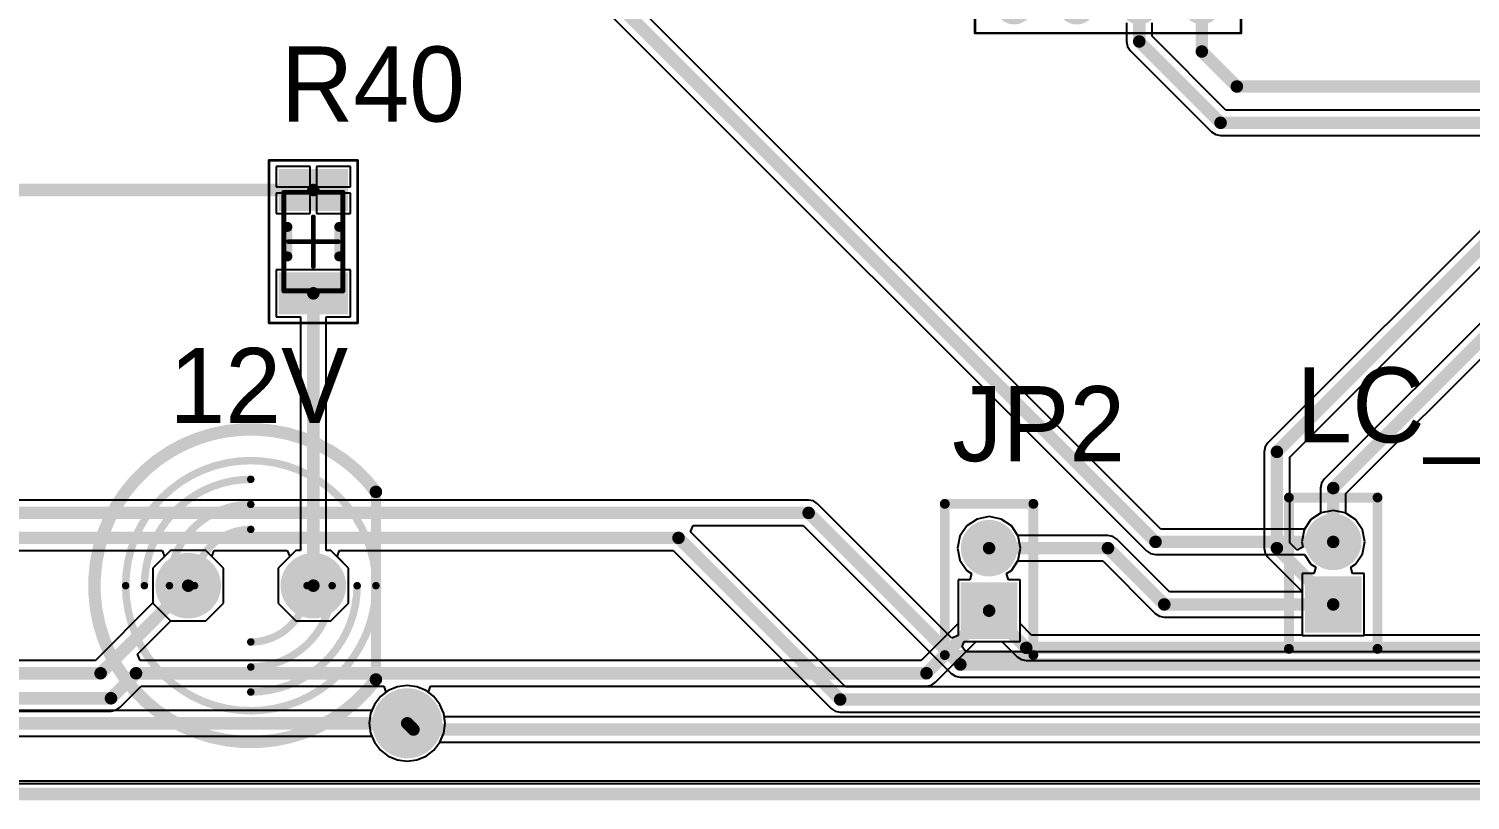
# Model space of a CAD drawing. Header units: millimetres. Extents: x 2.5 to 14.5, y 1.2 to 4.8.
# Drawn here: x 4.083 to 5.234, y 1.344 to 1.96 of the extents above; entities that cross this region are included whole.
import ezdxf

# ---------------------------------------------------------------- set-up
doc = ezdxf.new("R2010")
doc.units = ezdxf.units.MM
doc.header["$MEASUREMENT"] = 0
for name, color, linetype in [('BottomLayer', 5, 'Continuous'), ('BottomSolder', 6, 'Continuous'), ('ConnectLayer', 7, 'Continuous'), ('Mechanical13', 56, 'Continuous'), ('Mechanical15', 56, 'Continuous'), ('Mechanical22', 56, 'Continuous'), ('Mechanical8', 56, 'Continuous'), ('MultiLayer', 9, 'Continuous'), ('PadHoleLayer', 156, 'Continuous'), ('TopLayer', 1, 'Continuous'), ('TopOverlay', 2, 'Continuous'), ('TopPaste', 8, 'Continuous'), ('TopSolder', 216, 'Continuous'), ('ViaHoleLayer', 16, 'Continuous')]:
    doc.layers.add(name, color=color, linetype=linetype)

# ---------------------------------------------------------------- blocks, each defined once
blk = doc.blocks.new('RESC_0805_2012_61')
at = {"layer": 'Mechanical13', "const_width": 0.00394}
for points in [[(-0.0394, -0.0236), (-0.0394, 0.0236)], [(0.0394, 0.0236), (-0.0394, 0.0236)], [(0.0394, -0.0236), (0.0394, 0.0236)], [(0.0394, -0.0236), (-0.0394, -0.0236)]]:
    blk.add_lwpolyline(points, dxfattribs=at)
at = {"layer": 'Mechanical13', "const_width": 0.00197}
for points in [[(-0.0404, 0.0236, 1), (-0.0384, 0.0236, 1)], [(-0.0404, 0.0236, 1), (-0.0384, 0.0236, 1)], [(0.0384, 0.0236, 1), (0.0404, 0.0236, 1)], [(0.0384, 0.0236, 1), (0.0404, 0.0236, 1)], [(-0.0404, -0.0236, 1), (-0.0384, -0.0236, 1)], [(-0.0404, -0.0236, 1), (-0.0384, -0.0236, 1)], [(0.0384, -0.0236, 1), (0.0404, -0.0236, 1)], [(0.0384, -0.0236, 1), (0.0404, -0.0236, 1)]]:
    blk.add_lwpolyline(points, format="xyb", close=True, dxfattribs=at)
at = {"layer": 'Mechanical15'}
for points, const_width in [([(-0.065, -0.0354), (-0.065, 0.0354)], 0.00197), ([(0.065, 0.0354), (-0.065, 0.0354)], 0.00197), ([(0.065, -0.0354), (0.065, 0.0354)], 0.00197), ([(0, -0.0197), (0, 0.0197)], 0.00394), ([(0.0197, 0), (-0.0197, 0)], 0.00394), ([(0.065, -0.0354), (-0.065, -0.0354)], 0.00197)]:
    blk.add_lwpolyline(points, dxfattribs=dict(at, const_width=const_width))
for points, const_width in [([(-0.0655, 0.0354, 1), (-0.0645, 0.0354, 1)], 0.000984), ([(-0.0655, 0.0354, 1), (-0.0645, 0.0354, 1)], 0.000984), ([(0.0645, 0.0354, 1), (0.0655, 0.0354, 1)], 0.000984), ([(0.0645, 0.0354, 1), (0.0655, 0.0354, 1)], 0.000984), ([(-0.001, 0.0197, 1), (0.001, 0.0197, 1)], 0.00197), ([(-0.0207, 0, 1), (-0.0187, 0, 1)], 0.00197), ([(0.0187, 0, 1), (0.0207, 0, 1)], 0.00197), ([(-0.001, -0.0197, 1), (0.001, -0.0197, 1)], 0.00197), ([(-0.0655, -0.0354, 1), (-0.0645, -0.0354, 1)], 0.000984), ([(-0.0655, -0.0354, 1), (-0.0645, -0.0354, 1)], 0.000984), ([(0.0645, -0.0354, 1), (0.0655, -0.0354, 1)], 0.000984), ([(0.0645, -0.0354, 1), (0.0655, -0.0354, 1)], 0.000984)]:
    blk.add_lwpolyline(points, format="xyb", close=True, dxfattribs=dict(at, const_width=const_width))
at = {"layer": 'TopLayer'}
for points in [[(-0.0276, -0.0246), (-0.0276, 0.0246), (-0.0551, -0.0246), (-0.0551, 0.0246)], [(0.0551, -0.0246), (0.0551, 0.0246), (0.0276, -0.0246), (0.0276, 0.0246)]]:
    blk.add_solid(points, dxfattribs=at)
at = {"layer": 'TopOverlay', "const_width": 0.00787}
for points in [[(0.0118, 0.0207), (-0.0118, 0.0207)], [(0.0118, -0.0207), (-0.0118, -0.0207)]]:
    blk.add_lwpolyline(points, dxfattribs=at)
at = {"layer": 'TopOverlay', "const_width": 0.00394}
for points in [[(-0.0138, 0.0207, 1), (-0.0098, 0.0207, 1)], [(0.0098, 0.0207, 1), (0.0138, 0.0207, 1)], [(-0.0138, -0.0207, 1), (-0.0098, -0.0207, 1)], [(0.0098, -0.0207, 1), (0.0138, -0.0207, 1)]]:
    blk.add_lwpolyline(points, format="xyb", close=True, dxfattribs=at)
at = {"layer": 'TopPaste'}
for points in [[(-0.0276, -0.0246), (-0.0276, 0.0246), (-0.0551, -0.0246), (-0.0551, 0.0246)], [(0.0551, -0.0246), (0.0551, 0.0246), (0.0276, -0.0246), (0.0276, 0.0246)]]:
    blk.add_solid(points, dxfattribs=at)
at = {"layer": 'TopSolder'}
for points in [[(-0.0246, -0.0276), (-0.0246, 0.0276), (-0.0581, -0.0276), (-0.0581, 0.0276)], [(0.0581, -0.0276), (0.0581, 0.0276), (0.0246, -0.0276), (0.0246, 0.0276)]]:
    blk.add_solid(points, dxfattribs=at)
blk = doc.blocks.new('LED5MM_109')
at = {"layer": 'BottomLayer', "const_width": 0.0232}
for points in [[(-0.0616, 0, 1), (-0.0384, 0, 1)], [(0.0384, 0, 1), (0.0616, 0, 1)]]:
    blk.add_lwpolyline(points, format="xyb", close=True, dxfattribs=at)
at = {"layer": 'BottomSolder', "const_width": 0.0262}
for points in [[(-0.0631, 0, 1), (-0.0369, 0, 1)], [(0.0369, 0, 1), (0.0631, 0, 1)]]:
    blk.add_lwpolyline(points, format="xyb", close=True, dxfattribs=at)
at = {"layer": 'Mechanical22', "const_width": 0.01}
blk.add_lwpolyline([(0.1, -0.075, -3), (0.1, 0.075)], format="xyb", dxfattribs=at)
at = {"layer": 'Mechanical22'}
for points, const_width in [([(0.1, 0, 1), (-0.1, 0, 1)], 0.006), ([(0.0975, 0.075, 1), (0.1025, 0.075, 1)], 0.005), ([(0.098, 0.075, 1), (0.102, 0.075, 1)], 0.004), ([(-0.1015, 0, 1), (-0.0985, 0, 1)], 0.003), ([(0.0985, 0, 1), (0.1015, 0, 1)], 0.003), ([(0.0975, -0.075, 1), (0.1025, -0.075, 1)], 0.005), ([(0.098, -0.075, 1), (0.102, -0.075, 1)], 0.004)]:
    blk.add_lwpolyline(points, format="xyb", close=True, dxfattribs=dict(at, const_width=const_width))
at = {"layer": 'Mechanical22', "const_width": 0.008}
blk.add_lwpolyline([(0.1, -0.075), (0.1, 0.075)], dxfattribs=at)
at = {"layer": 'Mechanical8', "const_width": 0.006}
for points in [[(-0.085, 0, -0.414214), (0, 0.085)], [(-0.065, 0, -0.414214), (0, 0.065)], [(-0.045, 0, -0.414214), (0, 0.045)], [(0.085, 0, -0.414214), (0, -0.085)], [(0.065, 0, -0.414214), (0, -0.065)], [(0.045, 0, -0.414214), (0, -0.045)]]:
    blk.add_lwpolyline(points, format="xyb", dxfattribs=at)
at = {"layer": 'Mechanical8', "const_width": 0.003}
for points in [[(-0.0015, 0.085, 1), (0.0015, 0.085, 1)], [(-0.0015, 0.065, 1), (0.0015, 0.065, 1)], [(-0.0015, 0.045, 1), (0.0015, 0.045, 1)], [(-0.0865, 0, 1), (-0.0835, 0, 1)], [(-0.0665, 0, 1), (-0.0635, 0, 1)], [(-0.0465, 0, 1), (-0.0435, 0, 1)], [(0.0435, 0, 1), (0.0465, 0, 1)], [(0.0635, 0, 1), (0.0665, 0, 1)], [(0.0835, 0, 1), (0.0865, 0, 1)], [(-0.0015, -0.045, 1), (0.0015, -0.045, 1)], [(-0.0015, -0.065, 1), (0.0015, -0.065, 1)], [(-0.0015, -0.085, 1), (0.0015, -0.085, 1)]]:
    blk.add_lwpolyline(points, format="xyb", close=True, dxfattribs=at)
at = {"layer": 'PadHoleLayer', "const_width": 0.016}
for points in [[(-0.058, 0, 1), (-0.042, 0, 1)], [(0.042, 0, 1), (0.058, 0, 1)]]:
    blk.add_lwpolyline(points, format="xyb", close=True, dxfattribs=at)
at = {"layer": 'TopLayer', "const_width": 0.0232}
for points in [[(-0.0616, 0, 1), (-0.0384, 0, 1)], [(0.0384, 0, 1), (0.0616, 0, 1)]]:
    blk.add_lwpolyline(points, format="xyb", close=True, dxfattribs=at)
at = {"layer": 'TopSolder', "const_width": 0.0262}
for points in [[(-0.0631, 0, 1), (-0.0369, 0, 1)], [(0.0369, 0, 1), (0.0631, 0, 1)]]:
    blk.add_lwpolyline(points, format="xyb", close=True, dxfattribs=at)
blk = doc.blocks.new('MHDR1X2_118')
at = {"layer": 'BottomLayer', "const_width": 0.0197}
blk.add_lwpolyline([(0.0402, 0, 1), (0.0598, 0, 1)], format="xyb", close=True, dxfattribs=at)
at = {"layer": 'BottomLayer'}
blk.add_solid([(-0.0197, -0.0197), (0.0197, -0.0197), (-0.0197, 0.0197), (0.0197, 0.0197)], dxfattribs=at)
at = {"layer": 'BottomSolder', "const_width": 0.0226}
blk.add_lwpolyline([(0.0387, 0, 1), (0.0613, 0, 1)], format="xyb", close=True, dxfattribs=at)
at = {"layer": 'BottomSolder'}
blk.add_solid([(-0.0226, -0.0226), (0.0226, -0.0226), (-0.0226, 0.0226), (0.0226, 0.0226)], dxfattribs=at)
at = {"layer": 'MultiLayer', "const_width": 0.0197}
blk.add_lwpolyline([(0.0402, 0, 1), (0.0598, 0, 1)], format="xyb", close=True, dxfattribs=at)
at = {"layer": 'MultiLayer'}
blk.add_solid([(-0.0197, -0.0197), (0.0197, -0.0197), (-0.0197, 0.0197), (0.0197, 0.0197)], dxfattribs=at)
at = {"layer": 'PadHoleLayer', "const_width": 0.0118}
for points in [[(-0.0059, 0, 1), (0.0059, 0, 1)], [(0.0441, 0, 1), (0.0559, 0, 1)]]:
    blk.add_lwpolyline(points, format="xyb", close=True, dxfattribs=at)
at = {"layer": 'TopLayer', "const_width": 0.0197}
blk.add_lwpolyline([(0.0402, 0, 1), (0.0598, 0, 1)], format="xyb", close=True, dxfattribs=at)
at = {"layer": 'TopLayer'}
blk.add_solid([(-0.0197, -0.0197), (0.0197, -0.0197), (-0.0197, 0.0197), (0.0197, 0.0197)], dxfattribs=at)
at = {"layer": 'TopOverlay', "const_width": 0.00787}
for points in [[(-0.0354, 0.0354), (0.0854, 0.0354)], [(-0.0354, 0.0354), (-0.0354, -0.0354)], [(0.0854, 0.0354), (0.0854, -0.0354)], [(-0.0354, -0.0354), (0.0854, -0.0354)]]:
    blk.add_lwpolyline(points, dxfattribs=at)
at = {"layer": 'TopOverlay', "const_width": 0.00394}
for points in [[(-0.0374, 0.0354, 1), (-0.0335, 0.0354, 1)], [(-0.0374, 0.0354, 1), (-0.0335, 0.0354, 1)], [(0.0835, 0.0354, 1), (0.0874, 0.0354, 1)], [(0.0835, 0.0354, 1), (0.0874, 0.0354, 1)], [(-0.0374, -0.0354, 1), (-0.0335, -0.0354, 1)], [(-0.0374, -0.0354, 1), (-0.0335, -0.0354, 1)], [(0.0835, -0.0354, 1), (0.0874, -0.0354, 1)], [(0.0835, -0.0354, 1), (0.0874, -0.0354, 1)]]:
    blk.add_lwpolyline(points, format="xyb", close=True, dxfattribs=at)
at = {"layer": 'TopSolder', "const_width": 0.0226}
blk.add_lwpolyline([(0.0387, 0, 1), (0.0613, 0, 1)], format="xyb", close=True, dxfattribs=at)
at = {"layer": 'TopSolder'}
blk.add_solid([(-0.0226, -0.0226), (0.0226, -0.0226), (-0.0226, 0.0226), (0.0226, 0.0226)], dxfattribs=at)
blk = doc.blocks.new('MHDR1X2_122')
at = {"layer": 'BottomLayer', "const_width": 0.0197}
blk.add_lwpolyline([(0.0402, 0, 1), (0.0598, 0, 1)], format="xyb", close=True, dxfattribs=at)
at = {"layer": 'BottomLayer'}
blk.add_solid([(-0.0197, -0.0197), (0.0197, -0.0197), (-0.0197, 0.0197), (0.0197, 0.0197)], dxfattribs=at)
at = {"layer": 'BottomSolder', "const_width": 0.0226}
blk.add_lwpolyline([(0.0387, 0, 1), (0.0613, 0, 1)], format="xyb", close=True, dxfattribs=at)
at = {"layer": 'BottomSolder'}
blk.add_solid([(-0.0226, -0.0226), (0.0226, -0.0226), (-0.0226, 0.0226), (0.0226, 0.0226)], dxfattribs=at)
at = {"layer": 'MultiLayer', "const_width": 0.0197}
blk.add_lwpolyline([(0.0402, 0, 1), (0.0598, 0, 1)], format="xyb", close=True, dxfattribs=at)
at = {"layer": 'MultiLayer'}
blk.add_solid([(-0.0197, -0.0197), (0.0197, -0.0197), (-0.0197, 0.0197), (0.0197, 0.0197)], dxfattribs=at)
at = {"layer": 'PadHoleLayer', "const_width": 0.0118}
for points in [[(-0.0059, 0, 1), (0.0059, 0, 1)], [(0.0441, 0, 1), (0.0559, 0, 1)]]:
    blk.add_lwpolyline(points, format="xyb", close=True, dxfattribs=at)
at = {"layer": 'TopLayer', "const_width": 0.0197}
blk.add_lwpolyline([(0.0402, 0, 1), (0.0598, 0, 1)], format="xyb", close=True, dxfattribs=at)
at = {"layer": 'TopLayer'}
blk.add_solid([(-0.0197, -0.0197), (0.0197, -0.0197), (-0.0197, 0.0197), (0.0197, 0.0197)], dxfattribs=at)
at = {"layer": 'TopOverlay', "const_width": 0.00787}
for points in [[(-0.0354, 0.0354), (0.0854, 0.0354)], [(-0.0354, 0.0354), (-0.0354, -0.0354)], [(0.0854, 0.0354), (0.0854, -0.0354)], [(-0.0354, -0.0354), (0.0854, -0.0354)]]:
    blk.add_lwpolyline(points, dxfattribs=at)
at = {"layer": 'TopOverlay', "const_width": 0.00394}
for points in [[(-0.0374, 0.0354, 1), (-0.0335, 0.0354, 1)], [(-0.0374, 0.0354, 1), (-0.0335, 0.0354, 1)], [(0.0835, 0.0354, 1), (0.0874, 0.0354, 1)], [(0.0835, 0.0354, 1), (0.0874, 0.0354, 1)], [(-0.0374, -0.0354, 1), (-0.0335, -0.0354, 1)], [(-0.0374, -0.0354, 1), (-0.0335, -0.0354, 1)], [(0.0835, -0.0354, 1), (0.0874, -0.0354, 1)], [(0.0835, -0.0354, 1), (0.0874, -0.0354, 1)]]:
    blk.add_lwpolyline(points, format="xyb", close=True, dxfattribs=at)
at = {"layer": 'TopSolder', "const_width": 0.0226}
blk.add_lwpolyline([(0.0387, 0, 1), (0.0613, 0, 1)], format="xyb", close=True, dxfattribs=at)
at = {"layer": 'TopSolder'}
blk.add_solid([(-0.0226, -0.0226), (0.0226, -0.0226), (-0.0226, 0.0226), (0.0226, 0.0226)], dxfattribs=at)
blk = doc.blocks.new('SOIC127P1030X265_8N_132')
at = {"layer": 'Mechanical13', "const_width": 0.00394}
for points in [[(-0.0768, 0.0965), (-0.0768, -0.0965)], [(-0.0768, 0.0965), (0.0768, 0.0965)], [(0.0768, 0.0965), (0.0768, -0.0965)], [(-0.0768, -0.0965), (0.0768, -0.0965)]]:
    blk.add_lwpolyline(points, dxfattribs=at)
at = {"layer": 'Mechanical13'}
for points, const_width in [([(-0.0778, 0.0965, 1), (-0.0758, 0.0965, 1)], 0.00197), ([(-0.0778, 0.0965, 1), (-0.0758, 0.0965, 1)], 0.00197), ([(0.0758, 0.0965, 1), (0.0778, 0.0965, 1)], 0.00197), ([(0.0758, 0.0965, 1), (0.0778, 0.0965, 1)], 0.00197), ([(-0.0217, 0.061, 1), (-0.061, 0.061, 1)], 0.00394), ([(-0.062, 0.061, 1), (-0.06, 0.061, 1)], 0.00197), ([(-0.0226, 0.061, 1), (-0.0207, 0.061, 1)], 0.00197), ([(-0.0778, -0.0965, 1), (-0.0758, -0.0965, 1)], 0.00197), ([(-0.0778, -0.0965, 1), (-0.0758, -0.0965, 1)], 0.00197), ([(0.0758, -0.0965, 1), (0.0778, -0.0965, 1)], 0.00197), ([(0.0758, -0.0965, 1), (0.0778, -0.0965, 1)], 0.00197)]:
    blk.add_lwpolyline(points, format="xyb", close=True, dxfattribs=dict(at, const_width=const_width))
at = {"layer": 'Mechanical15'}
for points, const_width in [([(-0.2333, 0.1063), (-0.2333, -0.1063)], 0.00197), ([(-0.2333, 0.1063), (0.2333, 0.1063)], 0.00197), ([(0.2333, 0.1063), (0.2333, -0.1063)], 0.00197), ([(0, 0.0197), (0, -0.0197)], 0.00394), ([(-0.0197, 0), (0.0197, 0)], 0.00394), ([(-0.2333, -0.1063), (0.2333, -0.1063)], 0.00197)]:
    blk.add_lwpolyline(points, dxfattribs=dict(at, const_width=const_width))
for points, const_width in [([(-0.2338, 0.1063, 1), (-0.2328, 0.1063, 1)], 0.000984), ([(-0.2338, 0.1063, 1), (-0.2328, 0.1063, 1)], 0.000984), ([(0.2328, 0.1063, 1), (0.2338, 0.1063, 1)], 0.000984), ([(0.2328, 0.1063, 1), (0.2338, 0.1063, 1)], 0.000984), ([(-0.001, 0.0197, 1), (0.001, 0.0197, 1)], 0.00197), ([(-0.0207, 0, 1), (-0.0187, 0, 1)], 0.00197), ([(0.0187, 0, 1), (0.0207, 0, 1)], 0.00197), ([(-0.001, -0.0197, 1), (0.001, -0.0197, 1)], 0.00197), ([(-0.2338, -0.1063, 1), (-0.2328, -0.1063, 1)], 0.000984), ([(-0.2338, -0.1063, 1), (-0.2328, -0.1063, 1)], 0.000984), ([(0.2328, -0.1063, 1), (0.2338, -0.1063, 1)], 0.000984), ([(0.2328, -0.1063, 1), (0.2338, -0.1063, 1)], 0.000984)]:
    blk.add_lwpolyline(points, format="xyb", close=True, dxfattribs=dict(at, const_width=const_width))
at = {"layer": 'TopLayer', "const_width": 0.0236}
for points in [[(-0.2116, 0.075), (-0.1447, 0.075)], [(0.1447, 0.075), (0.2116, 0.075)], [(-0.2116, 0.025), (-0.1447, 0.025)], [(0.1447, 0.025), (0.2116, 0.025)], [(-0.2116, -0.025), (-0.1447, -0.025)], [(0.1447, -0.025), (0.2116, -0.025)], [(-0.2116, -0.075), (-0.1447, -0.075)], [(0.1447, -0.075), (0.2116, -0.075)]]:
    blk.add_lwpolyline(points, dxfattribs=at)
at = {"layer": 'TopLayer', "const_width": 0.0118}
for points in [[(-0.2175, 0.075, 1), (-0.2057, 0.075, 1)], [(-0.1506, 0.075, 1), (-0.1388, 0.075, 1)], [(0.1388, 0.075, 1), (0.1506, 0.075, 1)], [(0.2057, 0.075, 1), (0.2175, 0.075, 1)], [(-0.2175, 0.025, 1), (-0.2057, 0.025, 1)], [(-0.1506, 0.025, 1), (-0.1388, 0.025, 1)], [(0.1388, 0.025, 1), (0.1506, 0.025, 1)], [(0.2057, 0.025, 1), (0.2175, 0.025, 1)], [(-0.2175, -0.025, 1), (-0.2057, -0.025, 1)], [(-0.1506, -0.025, 1), (-0.1388, -0.025, 1)], [(0.1388, -0.025, 1), (0.1506, -0.025, 1)], [(0.2057, -0.025, 1), (0.2175, -0.025, 1)], [(-0.2175, -0.075, 1), (-0.2057, -0.075, 1)], [(-0.1506, -0.075, 1), (-0.1388, -0.075, 1)], [(0.1388, -0.075, 1), (0.1506, -0.075, 1)], [(0.2057, -0.075, 1), (0.2175, -0.075, 1)]]:
    blk.add_lwpolyline(points, format="xyb", close=True, dxfattribs=at)
at = {"layer": 'TopOverlay'}
for points, const_width in [([(-0.1732, 0.1085, 1), (-0.1831, 0.1085, 1)], 0.00984), ([(-0.1855, 0.1085, 1), (-0.1806, 0.1085, 1)], 0.00492), ([(-0.1757, 0.1085, 1), (-0.1708, 0.1085, 1)], 0.00492), ([(-0.1191, 0.0965, 1), (-0.1152, 0.0965, 1)], 0.00394), ([(-0.1191, 0.0965, 1), (-0.1152, 0.0965, 1)], 0.00394), ([(0.1152, 0.0965, 1), (0.1191, 0.0965, 1)], 0.00394), ([(0.1152, 0.0965, 1), (0.1191, 0.0965, 1)], 0.00394), ([(-0.0659, 0.0571, 1), (-0.0896, 0.0571, 1)], 0.0236), ([(-0.0955, 0.0571, 1), (-0.0837, 0.0571, 1)], 0.0118), ([(-0.0719, 0.0571, 1), (-0.06, 0.0571, 1)], 0.0118), ([(-0.1191, -0.0965, 1), (-0.1152, -0.0965, 1)], 0.00394), ([(-0.1191, -0.0965, 1), (-0.1152, -0.0965, 1)], 0.00394), ([(0.1152, -0.0965, 1), (0.1191, -0.0965, 1)], 0.00394), ([(0.1152, -0.0965, 1), (0.1191, -0.0965, 1)], 0.00394)]:
    blk.add_lwpolyline(points, format="xyb", close=True, dxfattribs=dict(at, const_width=const_width))
at = {"layer": 'TopOverlay', "const_width": 0.00787}
for points in [[(-0.1171, 0.0965), (-0.1171, -0.0965)], [(-0.1171, 0.0965), (0.1171, 0.0965)], [(0.1171, 0.0965), (0.1171, -0.0965)], [(-0.1171, -0.0965), (0.1171, -0.0965)]]:
    blk.add_lwpolyline(points, dxfattribs=at)
at = {"layer": 'TopPaste', "const_width": 0.0236}
for points in [[(-0.2116, 0.075), (-0.1447, 0.075)], [(0.1447, 0.075), (0.2116, 0.075)], [(-0.2116, 0.025), (-0.1447, 0.025)], [(0.1447, 0.025), (0.2116, 0.025)], [(-0.2116, -0.025), (-0.1447, -0.025)], [(0.1447, -0.025), (0.2116, -0.025)], [(-0.2116, -0.075), (-0.1447, -0.075)], [(0.1447, -0.075), (0.2116, -0.075)]]:
    blk.add_lwpolyline(points, dxfattribs=at)
at = {"layer": 'TopPaste', "const_width": 0.0118}
for points in [[(-0.2175, 0.075, 1), (-0.2057, 0.075, 1)], [(-0.1506, 0.075, 1), (-0.1388, 0.075, 1)], [(0.1388, 0.075, 1), (0.1506, 0.075, 1)], [(0.2057, 0.075, 1), (0.2175, 0.075, 1)], [(-0.2175, 0.025, 1), (-0.2057, 0.025, 1)], [(-0.1506, 0.025, 1), (-0.1388, 0.025, 1)], [(0.1388, 0.025, 1), (0.1506, 0.025, 1)], [(0.2057, 0.025, 1), (0.2175, 0.025, 1)], [(-0.2175, -0.025, 1), (-0.2057, -0.025, 1)], [(-0.1506, -0.025, 1), (-0.1388, -0.025, 1)], [(0.1388, -0.025, 1), (0.1506, -0.025, 1)], [(0.2057, -0.025, 1), (0.2175, -0.025, 1)], [(-0.2175, -0.075, 1), (-0.2057, -0.075, 1)], [(-0.1506, -0.075, 1), (-0.1388, -0.075, 1)], [(0.1388, -0.075, 1), (0.1506, -0.075, 1)], [(0.2057, -0.075, 1), (0.2175, -0.075, 1)]]:
    blk.add_lwpolyline(points, format="xyb", close=True, dxfattribs=at)
at = {"layer": 'TopSolder', "const_width": 0.0295}
for points in [[(-0.2116, 0.075), (-0.1447, 0.075)], [(0.1447, 0.075), (0.2116, 0.075)], [(-0.2116, 0.025), (-0.1447, 0.025)], [(0.1447, 0.025), (0.2116, 0.025)], [(-0.2116, -0.025), (-0.1447, -0.025)], [(0.1447, -0.025), (0.2116, -0.025)], [(-0.2116, -0.075), (-0.1447, -0.075)], [(0.1447, -0.075), (0.2116, -0.075)]]:
    blk.add_lwpolyline(points, dxfattribs=at)
at = {"layer": 'TopSolder', "const_width": 0.0148}
for points in [[(-0.219, 0.075, 1), (-0.2042, 0.075, 1)], [(-0.1521, 0.075, 1), (-0.1373, 0.075, 1)], [(0.1373, 0.075, 1), (0.1521, 0.075, 1)], [(0.2042, 0.075, 1), (0.219, 0.075, 1)], [(-0.219, 0.025, 1), (-0.2042, 0.025, 1)], [(-0.1521, 0.025, 1), (-0.1373, 0.025, 1)], [(0.1373, 0.025, 1), (0.1521, 0.025, 1)], [(0.2042, 0.025, 1), (0.219, 0.025, 1)], [(-0.219, -0.025, 1), (-0.2042, -0.025, 1)], [(-0.1521, -0.025, 1), (-0.1373, -0.025, 1)], [(0.1373, -0.025, 1), (0.1521, -0.025, 1)], [(0.2042, -0.025, 1), (0.219, -0.025, 1)], [(-0.219, -0.075, 1), (-0.2042, -0.075, 1)], [(-0.1521, -0.075, 1), (-0.1373, -0.075, 1)], [(0.1373, -0.075, 1), (0.1521, -0.075, 1)], [(0.2042, -0.075, 1), (0.219, -0.075, 1)]]:
    blk.add_lwpolyline(points, format="xyb", close=True, dxfattribs=at)

msp = doc.modelspace()

# ---------------------------------------------------------------- linework, layer by layer
at = {"layer": 'BottomLayer', "const_width": 0.01}
for points in [[(5.08, 1.622), (5.412, 1.954)], [(5.125, 1.593), (5.452, 1.92)], [(5.08, 1.545), (5.08, 1.622)], [(5.125, 1.55), (5.125, 1.593)], [(3.5749, 1.5732), (4.7058, 1.5732)], [(4.7058, 1.5732), (4.827, 1.452)], [(3.8383, 1.5532), (4.6018, 1.5532)], [(4.6018, 1.5532), (4.731, 1.424)], [(5.08, 1.545), (5.125, 1.5)], [(4.827, 1.452), (7.069, 1.452)], [(4.731, 1.424), (10.223, 1.424)], [(3.9733, 1.405), (4.385, 1.405)]]:
    msp.add_lwpolyline(points, dxfattribs=at)
at = {"layer": 'BottomLayer'}
for points, const_width in [([(5.0775, 1.622, 1), (5.0825, 1.622, 1)], 0.005), ([(5.0775, 1.622, 1), (5.0825, 1.622, 1)], 0.005), ([(5.1225, 1.593, 1), (5.1275, 1.593, 1)], 0.005), ([(5.1225, 1.593, 1), (5.1275, 1.593, 1)], 0.005), ([(4.7033, 1.5732, 1), (4.7083, 1.5732, 1)], 0.005), ([(4.7033, 1.5732, 1), (4.7083, 1.5732, 1)], 0.005), ([(4.5993, 1.5532, 1), (4.6043, 1.5532, 1)], 0.005), ([(4.5993, 1.5532, 1), (4.6043, 1.5532, 1)], 0.005), ([(5.1225, 1.55, 1), (5.1275, 1.55, 1)], 0.005), ([(5.0775, 1.545, 1), (5.0825, 1.545, 1)], 0.005), ([(5.0775, 1.545, 1), (5.0825, 1.545, 1)], 0.005), ([(5.1225, 1.5, 1), (5.1275, 1.5, 1)], 0.005), ([(4.8245, 1.452, 1), (4.8295, 1.452, 1)], 0.005), ([(4.8245, 1.452, 1), (4.8295, 1.452, 1)], 0.005), ([(4.3725, 1.405, 1), (4.3975, 1.405, 1)], 0.025), ([(4.7285, 1.424, 1), (4.7335, 1.424, 1)], 0.005), ([(4.7285, 1.424, 1), (4.7335, 1.424, 1)], 0.005), ([(4.3825, 1.405, 1), (4.3875, 1.405, 1)], 0.005)]:
    msp.add_lwpolyline(points, format="xyb", close=True, dxfattribs=dict(at, const_width=const_width))
at = {"layer": 'BottomSolder', "const_width": 0.028}
msp.add_lwpolyline([(4.371, 1.405, 1), (4.399, 1.405, 1)], format="xyb", close=True, dxfattribs=at)
at = {"layer": 'ConnectLayer'}
for p, q in [((4.9872, 1.5602), (4.5532, 1.9942)), ((4.5358, 1.9828), (4.9758, 1.5428)), ((4.9598, 1.965), (4.9598, 1.95)), ((4.9802, 1.9542), (4.9802, 1.965)), ((4.9598, 1.95), (4.9606, 1.9461)), ((5.0392, 1.8952), (4.9802, 1.9542)), ((4.9606, 1.9461), (4.9628, 1.9428)), ((4.9628, 1.9428), (5.0278, 1.8778)), ((5.3848, 1.9412), (5.0728, 1.6292)), ((5.0902, 1.6178), (5.3992, 1.9268)), ((5.4418, 1.9242), (5.1178, 1.6002)), ((5.1352, 1.5888), (5.4592, 1.9128)), ((5.8108, 1.8952), (5.0392, 1.8952)), ((5.0278, 1.8778), (5.0311, 1.8756)), ((5.0311, 1.8756), (5.035, 1.8748)), ((5.035, 1.8748), (5.815, 1.8748)), ((4.3075, 1.8501), (4.2804, 1.8501)), ((4.2804, 1.8501), (4.2804, 1.8338)), ((4.3075, 1.8338), (4.3075, 1.8501)), ((4.3396, 1.8501), (4.3125, 1.8501)), ((4.3125, 1.8501), (4.3125, 1.8338)), ((4.3396, 1.8338), (4.3396, 1.8501)), ((4.2804, 1.8338), (4.3075, 1.8338)), ((4.3125, 1.8338), (4.3396, 1.8338)), ((4.3075, 1.8288), (4.2804, 1.8288)), ((4.2804, 1.8288), (4.2804, 1.8126)), ((4.3075, 1.8126), (4.3075, 1.8288)), ((4.3396, 1.8288), (4.3125, 1.8288)), ((4.3125, 1.8288), (4.3125, 1.8126)), ((4.3396, 1.8126), (4.3396, 1.8288)), ((4.2804, 1.8126), (4.3075, 1.8126)), ((4.3125, 1.8126), (4.3396, 1.8126)), ((4.3396, 1.7674), (4.2804, 1.7674)), ((4.2804, 1.7674), (4.2804, 1.7299)), ((4.3396, 1.7299), (4.3396, 1.7674)), ((4.2804, 1.7299), (4.2998, 1.7299)), ((4.2998, 1.7299), (4.2998, 1.5432)), ((4.3202, 1.5432), (4.3202, 1.7299)), ((4.3202, 1.7299), (4.3396, 1.7299)), ((5.0706, 1.6259), (5.0698, 1.622)), ((5.0728, 1.6292), (5.0706, 1.6259)), ((5.0698, 1.622), (5.0698, 1.545)), ((5.0902, 1.5492), (5.0902, 1.6178)), ((5.1156, 1.5969), (5.1148, 1.593)), ((5.1148, 1.593), (5.1148, 1.5729)), ((5.1178, 1.6002), (5.1156, 1.5969)), ((4.7058, 1.5834), (3.5749, 1.5834)), ((4.7097, 1.5827), (4.7058, 1.5834)), ((4.713, 1.5804), (4.7097, 1.5827)), ((4.8203, 1.4731), (4.713, 1.5804)), ((5.1352, 1.5729), (5.1352, 1.5888)), ((4.8404, 1.5683), (4.8322, 1.5628)), ((4.8404, 1.5683), (4.8322, 1.5628)), ((4.85, 1.5702), (4.8404, 1.5683)), ((4.85, 1.5702), (4.8404, 1.5683)), ((4.8596, 1.5683), (4.85, 1.5702)), ((4.8596, 1.5683), (4.85, 1.5702)), ((4.8678, 1.5628), (4.8596, 1.5683)), ((4.8678, 1.5628), (4.8596, 1.5683)), ((5.1072, 1.5678), (5.1017, 1.5596)), ((5.1072, 1.5678), (5.1021, 1.5602)), ((5.1154, 1.5733), (5.1072, 1.5678)), ((5.1148, 1.5729), (5.1072, 1.5678)), ((5.125, 1.5752), (5.1154, 1.5733)), ((5.1346, 1.5733), (5.125, 1.5752)), ((5.1428, 1.5678), (5.1346, 1.5733)), ((5.1428, 1.5678), (5.1352, 1.5729)), ((5.1483, 1.5596), (5.1428, 1.5678)), ((5.1483, 1.5596), (5.1428, 1.5678)), ((4.6114, 1.558), (4.6134, 1.563)), ((4.7352, 1.4342), (4.6114, 1.558)), ((4.6134, 1.563), (4.7015, 1.563)), ((4.7015, 1.563), (4.8198, 1.4448)), ((4.8322, 1.5628), (4.8267, 1.5546)), ((4.8322, 1.5628), (4.8267, 1.5546)), ((4.8733, 1.5546), (4.8678, 1.5628)), ((4.8729, 1.5552), (4.8678, 1.5628)), ((4.945, 1.5552), (4.8729, 1.5552)), ((4.9489, 1.5544), (4.945, 1.5552)), ((5.1021, 1.5602), (4.9872, 1.5602)), ((5.1017, 1.5596), (5.0998, 1.55)), ((5.1502, 1.55), (5.1483, 1.5596)), ((5.1502, 1.55), (5.1483, 1.5596)), ((4.8267, 1.5546), (4.8248, 1.545)), ((4.8267, 1.5546), (4.8248, 1.545)), ((4.8248, 1.545), (4.8267, 1.5354)), ((4.8248, 1.545), (4.8267, 1.5354)), ((4.8752, 1.545), (4.8733, 1.5546)), ((4.8733, 1.5354), (4.8752, 1.545)), ((4.9522, 1.5522), (4.9489, 1.5544)), ((4.9942, 1.5102), (4.9522, 1.5522)), ((5.0698, 1.545), (5.0706, 1.5411)), ((5.0961, 1.5434), (5.0902, 1.5492)), ((5.1007, 1.5458), (5.0961, 1.5434)), ((5.0998, 1.55), (5.1007, 1.5458)), ((5.1483, 1.5404), (5.1502, 1.55)), ((5.1483, 1.5404), (5.1502, 1.55)), ((3.9842, 1.543), (4.1892, 1.543)), ((4.1959, 1.5432), (4.1818, 1.5291)), ((4.1911, 1.5384), (4.1818, 1.5291)), ((4.1892, 1.543), (4.1911, 1.5384)), ((4.2241, 1.5432), (4.1959, 1.5432)), ((4.2382, 1.5291), (4.2241, 1.5432)), ((4.2289, 1.5384), (4.2308, 1.543)), ((4.2382, 1.5291), (4.2289, 1.5384)), ((4.2308, 1.543), (4.2892, 1.543)), ((4.2959, 1.5432), (4.2818, 1.5291)), ((4.2911, 1.5384), (4.2818, 1.5291)), ((4.2892, 1.543), (4.2911, 1.5384)), ((4.2998, 1.5432), (4.2959, 1.5432)), ((4.3241, 1.5432), (4.3202, 1.5432)), ((4.3382, 1.5291), (4.3241, 1.5432)), ((4.3289, 1.5384), (4.3308, 1.543)), ((4.3382, 1.5291), (4.3289, 1.5384)), ((4.3308, 1.543), (4.5975, 1.543)), ((4.5975, 1.543), (4.7238, 1.4168)), ((4.8267, 1.5354), (4.8322, 1.5272)), ((4.8267, 1.5354), (4.8322, 1.5272)), ((4.8678, 1.5272), (4.8733, 1.5354)), ((4.8678, 1.5272), (4.8729, 1.5348)), ((4.8729, 1.5348), (4.9408, 1.5348)), ((4.9408, 1.5348), (4.9828, 1.4928)), ((4.9758, 1.5428), (4.9791, 1.5406)), ((4.9791, 1.5406), (4.983, 1.5398)), ((4.983, 1.5398), (5.1021, 1.5398)), ((5.0706, 1.5411), (5.0728, 1.5378)), ((5.0728, 1.5378), (5.1003, 1.5103)), ((5.1021, 1.5398), (5.1072, 1.5322)), ((5.1072, 1.5322), (5.111, 1.5297)), ((5.139, 1.5297), (5.1428, 1.5322)), ((5.139, 1.5297), (5.1428, 1.5322)), ((5.1428, 1.5322), (5.1483, 1.5404)), ((5.1428, 1.5322), (5.1483, 1.5404)), ((4.1818, 1.5291), (4.1818, 1.5009)), ((4.1818, 1.5291), (4.1818, 1.5012)), ((4.2382, 1.5009), (4.2382, 1.5291)), ((4.2382, 1.5009), (4.2382, 1.5291)), ((4.2818, 1.5291), (4.2818, 1.5009)), ((4.2818, 1.5291), (4.2818, 1.5009)), ((4.3382, 1.5009), (4.3382, 1.5291)), ((4.3382, 1.5009), (4.3382, 1.5291)), ((4.8322, 1.5272), (4.836, 1.5247)), ((4.8322, 1.5272), (4.836, 1.5247)), ((4.836, 1.5247), (4.8345, 1.5197)), ((4.836, 1.5247), (4.8345, 1.5197)), ((4.864, 1.5247), (4.8678, 1.5272)), ((4.864, 1.5247), (4.8678, 1.5272)), ((4.8655, 1.5197), (4.864, 1.5247)), ((4.8655, 1.5197), (4.864, 1.5247)), ((5.1095, 1.5247), (5.1003, 1.5247)), ((5.1003, 1.5247), (5.1003, 1.5102)), ((5.111, 1.5297), (5.1095, 1.5247)), ((5.1405, 1.5247), (5.139, 1.5297)), ((5.1405, 1.5247), (5.139, 1.5297)), ((5.1497, 1.5247), (5.1405, 1.5247)), ((5.1497, 1.5247), (5.1405, 1.5247)), ((5.1497, 1.4753), (5.1497, 1.5247)), ((5.1497, 1.4755), (5.1497, 1.5247)), ((4.8345, 1.5197), (4.8253, 1.5197)), ((4.8253, 1.5197), (4.8253, 1.4752)), ((4.8345, 1.5197), (4.8253, 1.5197)), ((4.8253, 1.5197), (4.8253, 1.4847)), ((4.8747, 1.5197), (4.8655, 1.5197)), ((4.8747, 1.5197), (4.8655, 1.5197)), ((4.8747, 1.4703), (4.8747, 1.5197)), ((4.8747, 1.4847), (4.8747, 1.5197)), ((5.1003, 1.5102), (4.9942, 1.5102)), ((5.1003, 1.5103), (5.1003, 1.4753)), ((4.1818, 1.5012), (4.1358, 1.4552)), ((4.1818, 1.5009), (4.1959, 1.4868)), ((4.2241, 1.4868), (4.2382, 1.5009)), ((4.2241, 1.4868), (4.2382, 1.5009)), ((4.2818, 1.5009), (4.2959, 1.4868)), ((4.2818, 1.5009), (4.2959, 1.4868)), ((4.3241, 1.4868), (4.3382, 1.5009)), ((4.3241, 1.4868), (4.3382, 1.5009)), ((4.1696, 1.4602), (4.1962, 1.4868)), ((4.1959, 1.4868), (4.2241, 1.4868)), ((4.1962, 1.4868), (4.2241, 1.4868)), ((4.2959, 1.4868), (4.3241, 1.4868)), ((4.2959, 1.4868), (4.3241, 1.4868)), ((4.9828, 1.4928), (4.9861, 1.4906)), ((4.9861, 1.4906), (4.99, 1.4898)), ((4.99, 1.4898), (5.1003, 1.4898)), ((5.1003, 1.4898), (5.1003, 1.4755)), ((4.8253, 1.4847), (4.7958, 1.4552)), ((4.8253, 1.4752), (4.8203, 1.4731)), ((4.8839, 1.4755), (4.8747, 1.4847)), ((5.1003, 1.4755), (4.8839, 1.4755)), ((5.1003, 1.4753), (5.1497, 1.4753)), ((5.7561, 1.4755), (5.1497, 1.4755)), ((4.8072, 1.4378), (4.8397, 1.4703)), ((4.8284, 1.466), (4.8302, 1.4703)), ((4.8315, 1.4622), (4.8284, 1.466)), ((4.8302, 1.4703), (4.8747, 1.4703)), ((4.8397, 1.4703), (4.8603, 1.4703)), ((4.8603, 1.4703), (4.8725, 1.4581)), ((4.1358, 1.4552), (3.4901, 1.4552)), ((4.1717, 1.4552), (4.1696, 1.4602)), ((4.7958, 1.4552), (4.1717, 1.4552)), ((7.0648, 1.4622), (4.8315, 1.4622)), ((4.8725, 1.4581), (4.8758, 1.4559)), ((4.8758, 1.4559), (4.8797, 1.4551)), ((4.8797, 1.4551), (5.7603, 1.4551)), ((4.8198, 1.4448), (4.8231, 1.4426)), ((4.8231, 1.4426), (4.827, 1.4418)), ((4.827, 1.4418), (7.069, 1.4418)), ((4.1555, 1.4178), (4.1725, 1.4348)), ((4.1725, 1.4348), (4.3663, 1.4348)), ((4.3699, 1.4312), (4.3636, 1.4264)), ((4.368, 1.4298), (4.3636, 1.4264)), ((4.3663, 1.4348), (4.368, 1.4298)), ((4.3772, 1.4342), (4.3699, 1.4312)), ((4.385, 1.4353), (4.3772, 1.4342)), ((4.3928, 1.4342), (4.385, 1.4353)), ((4.4001, 1.4312), (4.3928, 1.4342)), ((4.4064, 1.4264), (4.4001, 1.4312)), ((4.402, 1.4298), (4.4037, 1.4348)), ((4.4064, 1.4264), (4.402, 1.4298)), ((4.4037, 1.4348), (4.8, 1.4348)), ((10.2188, 1.4342), (4.7352, 1.4342)), ((4.8, 1.4348), (4.8039, 1.4356)), ((4.8039, 1.4356), (4.8072, 1.4378)), ((4.1522, 1.4156), (4.1555, 1.4178)), ((4.3588, 1.4201), (4.3558, 1.4128)), ((4.3588, 1.4201), (4.3568, 1.4152)), ((4.3636, 1.4264), (4.3588, 1.4201)), ((4.3636, 1.4264), (4.3588, 1.4201)), ((4.4112, 1.4201), (4.4064, 1.4264)), ((4.4112, 1.4201), (4.4064, 1.4264)), ((4.4142, 1.4128), (4.4112, 1.4201)), ((4.4142, 1.4128), (4.4112, 1.4201)), ((4.7238, 1.4168), (4.7271, 1.4146)), ((3.26, 1.4148), (4.1483, 1.4148)), ((4.3568, 1.4152), (3.9776, 1.4152)), ((4.1483, 1.4148), (4.1522, 1.4156)), ((4.3558, 1.4128), (4.3547, 1.405)), ((4.4153, 1.405), (4.4142, 1.4128)), ((4.4146, 1.4102), (4.4142, 1.4128)), ((6.212, 1.4102), (4.4146, 1.4102)), ((4.7271, 1.4146), (4.731, 1.4138)), ((4.731, 1.4138), (10.223, 1.4138)), ((3.9733, 1.3948), (4.3568, 1.3948)), ((4.3547, 1.405), (4.3558, 1.3972)), ((4.3558, 1.3972), (4.3588, 1.3899)), ((4.3568, 1.3948), (4.3588, 1.3899)), ((4.4112, 1.3899), (4.4142, 1.3972)), ((4.4142, 1.3972), (4.4153, 1.405)), ((4.3588, 1.3899), (4.3636, 1.3836)), ((4.3588, 1.3899), (4.3636, 1.3836)), ((4.3636, 1.3836), (4.3699, 1.3788)), ((4.3636, 1.3836), (4.3699, 1.3788)), ((4.4001, 1.3788), (4.4064, 1.3836)), ((4.4001, 1.3788), (4.4064, 1.3836)), ((4.4064, 1.3836), (4.4112, 1.3899)), ((4.4064, 1.3836), (4.4112, 1.3898)), ((4.4112, 1.3898), (10.37, 1.3898)), ((4.3699, 1.3788), (4.3772, 1.3758)), ((4.3699, 1.3788), (4.3772, 1.3758)), ((4.3772, 1.3758), (4.385, 1.3747)), ((4.3772, 1.3758), (4.385, 1.3747)), ((4.385, 1.3747), (4.3928, 1.3758)), ((4.385, 1.3747), (4.3928, 1.3758)), ((4.3928, 1.3758), (4.4001, 1.3788)), ((4.3928, 1.3758), (4.4001, 1.3788)), ((14.457, 1.3566), (2.473, 1.3566)), ((14.4548, 1.3587), (2.4752, 1.3587))]:
    msp.add_line(p, q, dxfattribs=at)
at = {"layer": 'MultiLayer', "const_width": 0.025}
msp.add_lwpolyline([(4.3725, 1.405, 1), (4.3975, 1.405, 1)], format="xyb", close=True, dxfattribs=at)
at = {"layer": 'TopLayer', "const_width": 0.01}
for points in [[(4.97, 1.95), (4.97, 2.0118)], [(5.02, 1.942), (5.02, 2.0118)], [(4.543, 1.99), (4.983, 1.55)], [(4.97, 1.95), (5.035, 1.885)], [(5.02, 1.942), (5.048, 1.914)], [(5.048, 1.914), (5.75, 1.914)], [(5.035, 1.885), (5.815, 1.885)], [(3.965, 1.8313), (4.31, 1.8313)], [(4.31, 1.515), (4.31, 1.7487)], [(4.983, 1.55), (5.125, 1.55)], [(4.85, 1.545), (4.945, 1.545)], [(4.945, 1.545), (4.99, 1.5)], [(4.14, 1.445), (4.21, 1.515)], [(4.8, 1.445), (4.85, 1.495)], [(4.85, 1.495), (4.8797, 1.4653)], [(4.99, 1.5), (5.125, 1.5)], [(4.8797, 1.4653), (5.7603, 1.4653)], [(3.4859, 1.445), (4.14, 1.445)], [(4.1483, 1.425), (4.1683, 1.445)], [(4.1683, 1.445), (4.8, 1.445)], [(3.26, 1.425), (4.1483, 1.425)], [(4.385, 1.405), (4.39, 1.4)], [(4.39, 1.4), (10.37, 1.4)], [(2.465, 1.3485), (14.465, 1.3485)]]:
    msp.add_lwpolyline(points, dxfattribs=at)
at = {"layer": 'TopLayer'}
for points, const_width in [([(4.9675, 1.95, 1), (4.9725, 1.95, 1)], 0.005), ([(4.9675, 1.95, 1), (4.9725, 1.95, 1)], 0.005), ([(5.0175, 1.942, 1), (5.0225, 1.942, 1)], 0.005), ([(5.0175, 1.942, 1), (5.0225, 1.942, 1)], 0.005), ([(5.0455, 1.914, 1), (5.0505, 1.914, 1)], 0.005), ([(5.0455, 1.914, 1), (5.0505, 1.914, 1)], 0.005), ([(5.0325, 1.885, 1), (5.0375, 1.885, 1)], 0.005), ([(5.0325, 1.885, 1), (5.0375, 1.885, 1)], 0.005), ([(4.3075, 1.8313, 1), (4.3125, 1.8313, 1)], 0.005), ([(4.3075, 1.7487, 1), (4.3125, 1.7487, 1)], 0.005), ([(4.9805, 1.55, 1), (4.9855, 1.55, 1)], 0.005), ([(4.9805, 1.55, 1), (4.9855, 1.55, 1)], 0.005), ([(5.1225, 1.55, 1), (5.1275, 1.55, 1)], 0.005), ([(4.8475, 1.545, 1), (4.8525, 1.545, 1)], 0.005), ([(4.9425, 1.545, 1), (4.9475, 1.545, 1)], 0.005), ([(4.9425, 1.545, 1), (4.9475, 1.545, 1)], 0.005), ([(4.2075, 1.515, 1), (4.2125, 1.515, 1)], 0.005), ([(4.3075, 1.515, 1), (4.3125, 1.515, 1)], 0.005), ([(4.8475, 1.495, 1), (4.8525, 1.495, 1)], 0.005), ([(4.8475, 1.495, 1), (4.8525, 1.495, 1)], 0.005), ([(4.9875, 1.5, 1), (4.9925, 1.5, 1)], 0.005), ([(4.9875, 1.5, 1), (4.9925, 1.5, 1)], 0.005), ([(5.1225, 1.5, 1), (5.1275, 1.5, 1)], 0.005), ([(4.8772, 1.4653, 1), (4.8822, 1.4653, 1)], 0.005), ([(4.8772, 1.4653, 1), (4.8822, 1.4653, 1)], 0.005), ([(4.1375, 1.445, 1), (4.1425, 1.445, 1)], 0.005), ([(4.1375, 1.445, 1), (4.1425, 1.445, 1)], 0.005), ([(4.1658, 1.445, 1), (4.1708, 1.445, 1)], 0.005), ([(4.1658, 1.445, 1), (4.1708, 1.445, 1)], 0.005), ([(4.7975, 1.445, 1), (4.8025, 1.445, 1)], 0.005), ([(4.7975, 1.445, 1), (4.8025, 1.445, 1)], 0.005), ([(4.1458, 1.425, 1), (4.1508, 1.425, 1)], 0.005), ([(4.1458, 1.425, 1), (4.1508, 1.425, 1)], 0.005), ([(4.3725, 1.405, 1), (4.3975, 1.405, 1)], 0.025), ([(4.3825, 1.405, 1), (4.3875, 1.405, 1)], 0.005), ([(4.3875, 1.4, 1), (4.3925, 1.4, 1)], 0.005), ([(4.3875, 1.4, 1), (4.3925, 1.4, 1)], 0.005)]:
    msp.add_lwpolyline(points, format="xyb", close=True, dxfattribs=dict(at, const_width=const_width))
at = {"layer": 'TopSolder', "const_width": 0.028}
msp.add_lwpolyline([(4.371, 1.405, 1), (4.399, 1.405, 1)], format="xyb", close=True, dxfattribs=at)
at = {"layer": 'ViaHoleLayer', "const_width": 0.014}
msp.add_lwpolyline([(4.378, 1.405, 1), (4.392, 1.405, 1)], format="xyb", close=True, dxfattribs=at)

# ---------------------------------------------------------------- block references
for name, p, rotation in [('SOIC127P1030X265_8N_132', (4.945, 2.19), 90), ('RESC_0805_2012_61', (4.31, 1.79), 270), ('MHDR1X2_122', (4.85, 1.495), 90), ('MHDR1X2_118', (5.125, 1.5), 90)]:
    msp.add_blockref(name, p, dxfattribs=dict(rotation=rotation))
msp.add_blockref('LED5MM_109', (4.26, 1.515))

# ---------------------------------------------------------------- texts
at = {"layer": 'TopOverlay'}
for s, p in [('R40', (4.284, 1.886)), ('12V', (4.195, 1.645)), ('LC_EN/CAL1', (5.0955, 1.6295)), ('JP2', (4.8205, 1.6145))]:
    msp.add_text(s, height=0.06, dxfattribs=at).set_placement(p)

doc.saveas('drawing.dxf')
